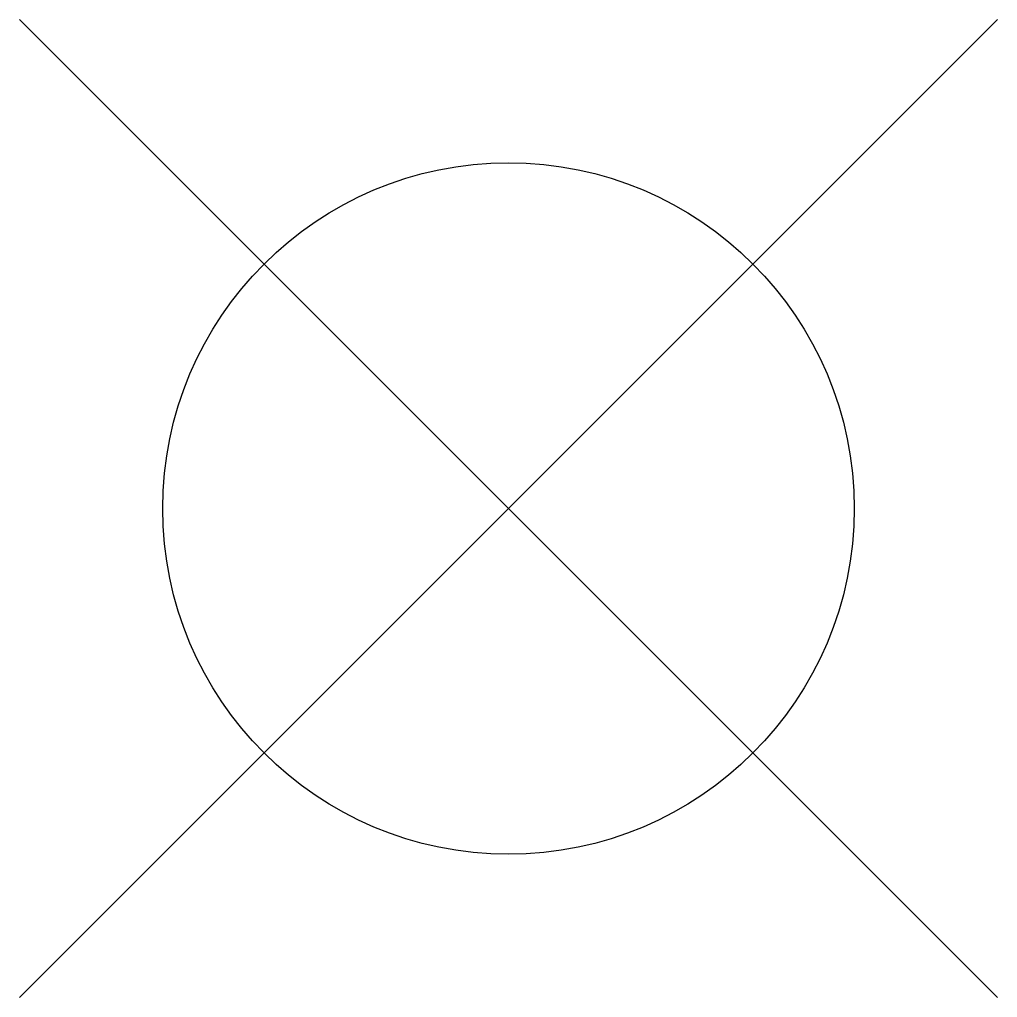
# Model space of a CAD drawing. Header units: millimetres. Extents: x -71 to 71, y -71 to 71.
import ezdxf

# ---------------------------------------------------------------- set-up
doc = ezdxf.new("R2010")
doc.units = ezdxf.units.MM
doc.header["$LTSCALE"] = 50

# ---------------------------------------------------------------- blocks, each defined once
blk = doc.blocks.new('KOORDINATPUNKT')
at = {"color": 4}
for p, q in [((-70.71, 70.71), (70.71, -70.71)), ((-70.71, -70.71), (70.71, 70.71))]:
    blk.add_line(p, q, dxfattribs=at)
at = {"color": 1}
blk.add_circle((0, 0), 50, dxfattribs=at)

msp = doc.modelspace()

# ---------------------------------------------------------------- block references
msp.add_blockref('KOORDINATPUNKT', (0, 0))

doc.saveas('drawing.dxf')
